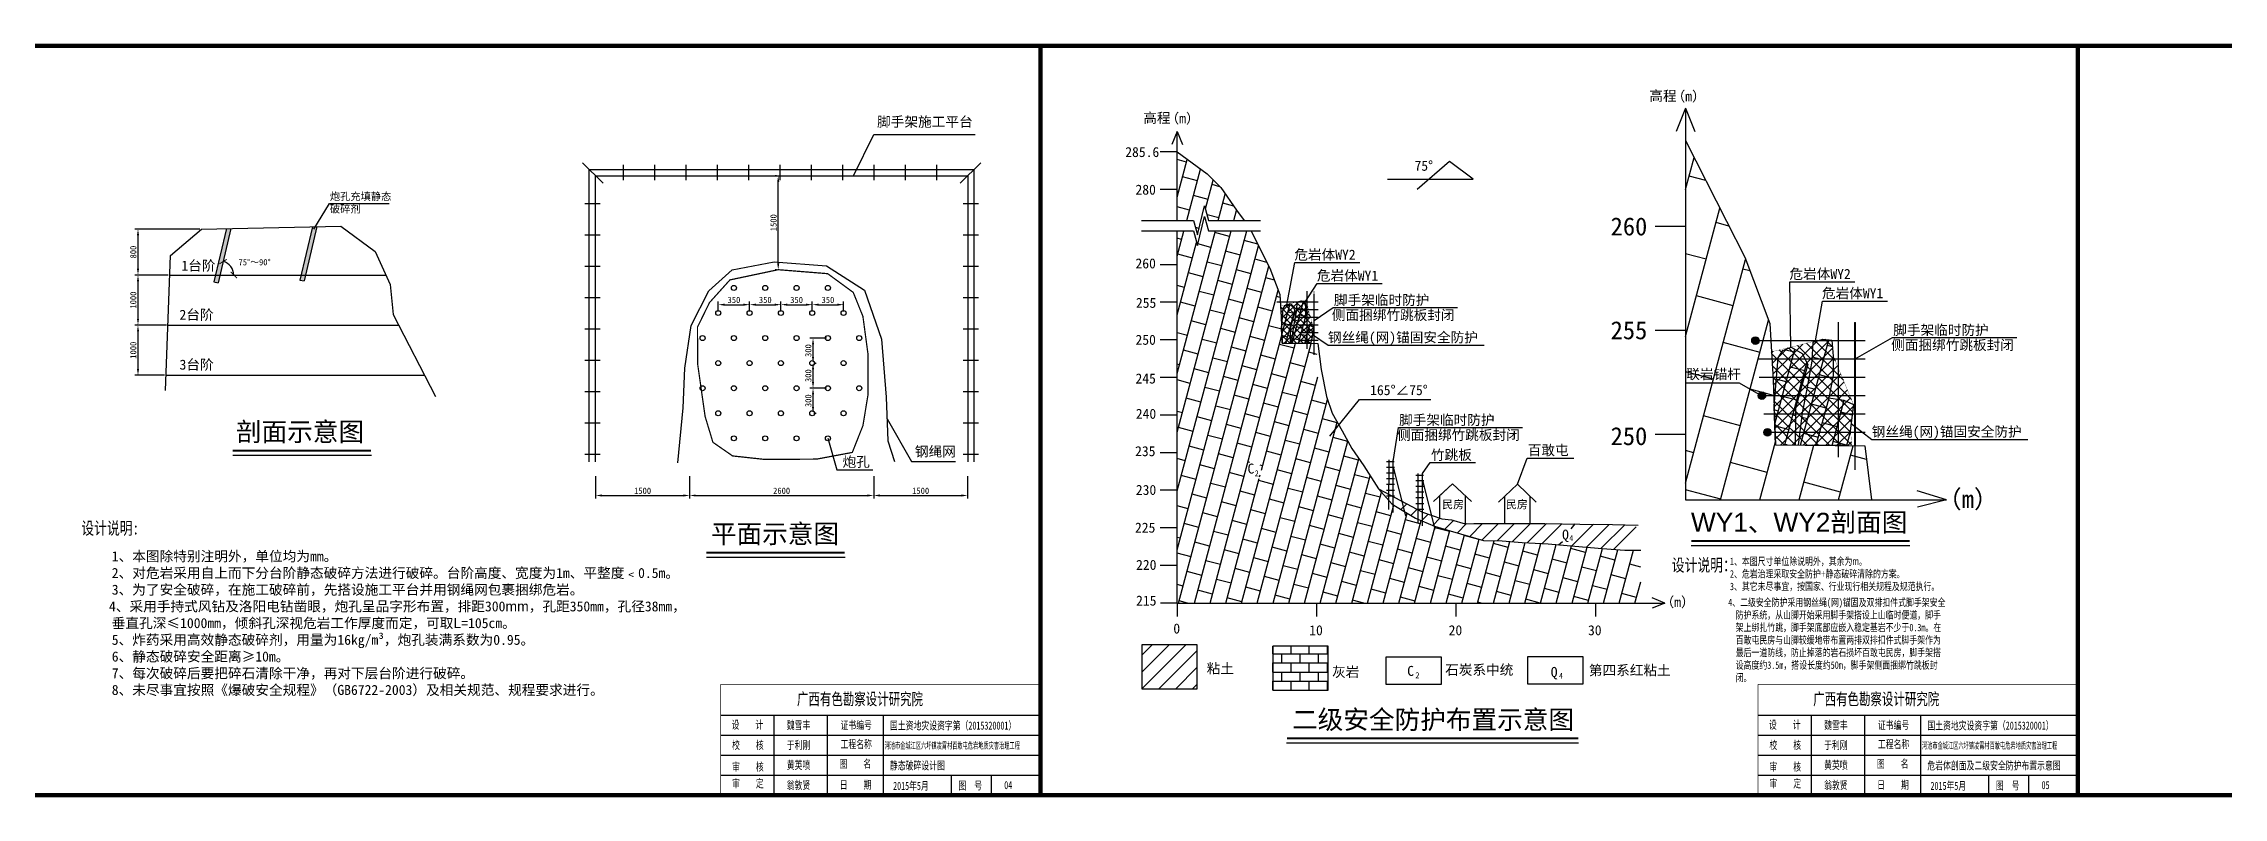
# Model space of a CAD drawing. Header units: millimetres. Extents: x 14677 to 18404, y 11255 to 11716.
# Drawn here: x 16350 to 17220, y 11255 to 11556 of the extents above; entities that cross this region are included whole.
import ezdxf
from ezdxf.enums import TextEntityAlignment as Align

# ---------------------------------------------------------------- set-up
doc = ezdxf.new("R2010")
doc.units = ezdxf.units.MM
for name, color, linetype in [('GiCAD_BoSu', 7, 'Continuous'), ('GICAD_POUMIAN', 7, 'Continuous'), ('GICAD_WXP', 4, 'Continuous'), ('岩性', 7, 'Continuous'), ('放线基准点', 7, 'Continuous'), ('民房', 7, 'Continuous'), ('脚手架', 7, 'Continuous')]:
    doc.layers.add(name, color=color, linetype=linetype)
doc.styles.add('BG_ST', font='SIMSUN.TTF', dxfattribs={"width": 0.75})
doc.styles.get("Standard").update_dxf_attribs({"font": 'SIMSUN.TTF'})
doc.styles.add('宋', font='SIMSUN.TTF')
doc.linetypes.add('ZIGZAG', pattern='A,0.00254,-5.08,[131,ltypeshp.shx,S=5.08,R=0,X=-5.08,Y=0],-10.16,[131,ltypeshp.shx,S=5.08,R=180,X=5.08,Y=0],-5.08', length=20.32254)
doc.dimstyles.new('ISO-25', dxfattribs={"dimtxt": 2.5, "dimasz": 2.5, "dimexe": 1.25, "dimexo": 0.625, "dimtad": 1, "dimdsep": 46, "dimtxsty": 'Standard', "dimcen": 2.5, "dimadec": 0, "dimazin": 0, "dimtfac": 1, "dimtmove": 0, "dimatfit": 3, "dimfxl": 1, "dimarcsym": 0})
pattern_1 = [(75, (829.6558, -3.4817), (-2.34353697, 0.62794884), []), (165, (829.6558, -3.4817), (-2.9714858, -1.71558813), [2.426208, -2.426208])]
pattern_2 = [(75, (-22995.391, -17203.7214), (-5.8588424, 1.5698721), []), (165, (-22995.391, -17203.7214), (-7.4287145, -4.2889703), [6.06552, -6.06552])]

# ---------------------------------------------------------------- blocks, each defined once
blk = doc.blocks.new('_ArchTick')
at = {"color": 0, "linetype": 'ByBlock', "const_width": 0.15}
blk.add_lwpolyline([(-0.5, -0.5), (0.5, 0.5)], dxfattribs=at)
blk = doc.blocks.new('*D2')
at = {"color": 0, "lineweight": -2}
for p, q in [((16412.34, 11481.84), (16386.41, 11481.84)), ((16387.66, 11479.34), (16387.66, 11466.02)), ((16399.76, 11463.52), (16386.41, 11463.52))]:
    blk.add_line(p, q, dxfattribs=at)
at = {"color": 0}
for points in [[(16387.25, 11479.34), (16388.08, 11479.34), (16387.66, 11481.84)], [(16387.25, 11466.02), (16388.08, 11466.02), (16387.66, 11463.52)]]:
    blk.add_solid(points, dxfattribs=at)
at = {"layer": 'Defpoints', "color": 0}
for p in [(16412.96, 11481.84), (16387.66, 11463.52), (16400.38, 11463.52)]:
    blk.add_point(p, dxfattribs=at)
at = {"color": 0, "insert": (16385.79, 11472.68), "char_height": 2.5, "attachment_point": 5, "rotation": 90}
blk.add_mtext('800', dxfattribs=at)
blk = doc.blocks.new('*D3')
at = {"color": 0, "lineweight": -2}
for p, q in [((16399.76, 11463.52), (16386.41, 11463.52)), ((16387.66, 11461.02), (16387.66, 11446.02)), ((16399, 11443.52), (16386.41, 11443.52))]:
    blk.add_line(p, q, dxfattribs=at)
at = {"color": 0}
for points in [[(16387.25, 11461.02), (16388.08, 11461.02), (16387.66, 11463.52)], [(16387.25, 11446.02), (16388.08, 11446.02), (16387.66, 11443.52)]]:
    blk.add_solid(points, dxfattribs=at)
at = {"layer": 'Defpoints', "color": 0}
for p in [(16400.38, 11463.52), (16387.66, 11443.52), (16399.62, 11443.52)]:
    blk.add_point(p, dxfattribs=at)
at = {"color": 0, "insert": (16385.79, 11453.52), "char_height": 2.5, "attachment_point": 5, "rotation": 90}
blk.add_mtext('1000', dxfattribs=at)
blk = doc.blocks.new('*D4')
at = {"color": 0, "lineweight": -2}
for p, q in [((16399, 11443.52), (16386.41, 11443.52)), ((16387.66, 11441.02), (16387.66, 11426.02)), ((16398.24, 11423.52), (16386.41, 11423.52))]:
    blk.add_line(p, q, dxfattribs=at)
at = {"color": 0}
for points in [[(16387.25, 11441.02), (16388.08, 11441.02), (16387.66, 11443.52)], [(16387.25, 11426.02), (16388.08, 11426.02), (16387.66, 11423.52)]]:
    blk.add_solid(points, dxfattribs=at)
at = {"layer": 'Defpoints', "color": 0}
for p in [(16399.62, 11443.52), (16387.66, 11423.52), (16398.87, 11423.52)]:
    blk.add_point(p, dxfattribs=at)
at = {"color": 0, "insert": (16385.79, 11433.52), "char_height": 2.5, "attachment_point": 5, "rotation": 90}
blk.add_mtext('1000', dxfattribs=at)
blk = doc.blocks.new('*D5')
at = {"color": 0, "lineweight": -2}
for p, q in [((16570.26, 11383.26), (16570.26, 11374.31)), ((16607.76, 11383.26), (16607.76, 11374.31)), ((16572.76, 11375.56), (16605.26, 11375.56))]:
    blk.add_line(p, q, dxfattribs=at)
at = {"color": 0}
for points in [[(16572.76, 11375.98), (16572.76, 11375.14), (16570.26, 11375.56)], [(16605.26, 11375.98), (16605.26, 11375.14), (16607.76, 11375.56)]]:
    blk.add_solid(points, dxfattribs=at)
at = {"layer": 'Defpoints', "color": 0}
for p in [(16570.26, 11383.88), (16607.76, 11383.88), (16607.76, 11375.56)]:
    blk.add_point(p, dxfattribs=at)
at = {"color": 0, "insert": (16589.01, 11377.43), "char_height": 2.5, "attachment_point": 5}
blk.add_mtext('1500', dxfattribs=at)
blk = doc.blocks.new('*D6')
at = {"color": 0, "lineweight": -2}
for p, q in [((16681.23, 11383.26), (16681.23, 11374.31)), ((16718.73, 11383.26), (16718.73, 11374.31)), ((16683.73, 11375.56), (16716.23, 11375.56))]:
    blk.add_line(p, q, dxfattribs=at)
at = {"color": 0}
for points in [[(16683.73, 11375.98), (16683.73, 11375.14), (16681.23, 11375.56)], [(16716.23, 11375.98), (16716.23, 11375.14), (16718.73, 11375.56)]]:
    blk.add_solid(points, dxfattribs=at)
at = {"layer": 'Defpoints', "color": 0}
for p in [(16681.23, 11383.88), (16718.73, 11383.88), (16718.73, 11375.56)]:
    blk.add_point(p, dxfattribs=at)
at = {"color": 0, "insert": (16699.98, 11377.43), "char_height": 2.5, "attachment_point": 5}
blk.add_mtext('1500', dxfattribs=at)
blk = doc.blocks.new('*D7')
at = {"color": 0, "lineweight": -2}
for p, q in [((16642.51, 11503.14), (16641.89, 11503.14)), ((16643.14, 11468.14), (16643.14, 11500.64)), ((16642.51, 11465.64), (16641.89, 11465.64))]:
    blk.add_line(p, q, dxfattribs=at)
at = {"color": 0}
for points in [[(16642.72, 11500.64), (16643.55, 11500.64), (16643.14, 11503.14)], [(16642.72, 11468.14), (16643.55, 11468.14), (16643.14, 11465.64)]]:
    blk.add_solid(points, dxfattribs=at)
at = {"layer": 'Defpoints', "color": 0}
for p in [(16643.14, 11503.14), (16643.14, 11503.14), (16643.14, 11465.64)]:
    blk.add_point(p, dxfattribs=at)
at = {"color": 0, "insert": (16641.26, 11484.39), "char_height": 2.5, "attachment_point": 5, "rotation": 90}
blk.add_mtext('1500', dxfattribs=at)
blk = doc.blocks.new('*D8')
at = {"color": 0, "lineweight": -2}
for p, q in [((16619.22, 11448.99), (16619.22, 11452.94)), ((16621.72, 11451.69), (16629.22, 11451.69)), ((16631.72, 11448.99), (16631.72, 11452.94))]:
    blk.add_line(p, q, dxfattribs=at)
at = {"color": 0}
for points in [[(16621.72, 11452.11), (16621.72, 11451.28), (16619.22, 11451.69)], [(16629.22, 11452.11), (16629.22, 11451.28), (16631.72, 11451.69)]]:
    blk.add_solid(points, dxfattribs=at)
at = {"layer": 'Defpoints', "color": 0}
for p in [(16619.22, 11448.37), (16631.72, 11451.69), (16631.72, 11448.37)]:
    blk.add_point(p, dxfattribs=at)
at = {"color": 0, "insert": (16625.47, 11453.57), "char_height": 2.5, "attachment_point": 5}
blk.add_mtext('350', dxfattribs=at)
blk = doc.blocks.new('*D9')
at = {"color": 0, "lineweight": -2}
for p, q in [((16631.72, 11448.99), (16631.72, 11452.94)), ((16634.22, 11451.69), (16641.72, 11451.69)), ((16644.22, 11448.99), (16644.22, 11452.94))]:
    blk.add_line(p, q, dxfattribs=at)
at = {"color": 0}
for points in [[(16634.22, 11452.11), (16634.22, 11451.28), (16631.72, 11451.69)], [(16641.72, 11452.11), (16641.72, 11451.28), (16644.22, 11451.69)]]:
    blk.add_solid(points, dxfattribs=at)
at = {"layer": 'Defpoints', "color": 0}
for p in [(16631.72, 11448.37), (16644.22, 11451.69), (16644.22, 11448.37)]:
    blk.add_point(p, dxfattribs=at)
at = {"color": 0, "insert": (16637.97, 11453.57), "char_height": 2.5, "attachment_point": 5}
blk.add_mtext('350', dxfattribs=at)
blk = doc.blocks.new('*D10')
at = {"color": 0, "lineweight": -2}
for p, q in [((16644.22, 11448.99), (16644.22, 11452.94)), ((16646.72, 11451.69), (16654.22, 11451.69)), ((16656.72, 11448.99), (16656.72, 11452.94))]:
    blk.add_line(p, q, dxfattribs=at)
at = {"color": 0}
for points in [[(16646.72, 11452.11), (16646.72, 11451.28), (16644.22, 11451.69)], [(16654.22, 11452.11), (16654.22, 11451.28), (16656.72, 11451.69)]]:
    blk.add_solid(points, dxfattribs=at)
at = {"layer": 'Defpoints', "color": 0}
for p in [(16644.22, 11448.37), (16656.72, 11451.69), (16656.72, 11448.37)]:
    blk.add_point(p, dxfattribs=at)
at = {"color": 0, "insert": (16650.47, 11453.57), "char_height": 2.5, "attachment_point": 5}
blk.add_mtext('350', dxfattribs=at)
blk = doc.blocks.new('*D11')
at = {"color": 0, "lineweight": -2}
for p, q in [((16656.72, 11448.99), (16656.72, 11452.94)), ((16659.22, 11451.69), (16666.72, 11451.69)), ((16669.22, 11448.99), (16669.22, 11452.94))]:
    blk.add_line(p, q, dxfattribs=at)
at = {"color": 0}
for points in [[(16659.22, 11452.11), (16659.22, 11451.28), (16656.72, 11451.69)], [(16666.72, 11452.11), (16666.72, 11451.28), (16669.22, 11451.69)]]:
    blk.add_solid(points, dxfattribs=at)
at = {"layer": 'Defpoints', "color": 0}
for p in [(16656.72, 11448.37), (16669.22, 11451.69), (16669.22, 11448.37)]:
    blk.add_point(p, dxfattribs=at)
at = {"color": 0, "insert": (16662.97, 11453.57), "char_height": 2.5, "attachment_point": 5}
blk.add_mtext('350', dxfattribs=at)
blk = doc.blocks.new('*D12')
at = {"color": 0, "lineweight": -2}
for p, q in [((16662.34, 11418.37), (16655.77, 11418.37)), ((16657.02, 11410.87), (16657.02, 11415.87)), ((16657.34, 11408.37), (16658.27, 11408.37))]:
    blk.add_line(p, q, dxfattribs=at)
at = {"color": 0}
for points in [[(16656.61, 11415.87), (16657.44, 11415.87), (16657.02, 11418.37)], [(16656.61, 11410.87), (16657.44, 11410.87), (16657.02, 11408.37)]]:
    blk.add_solid(points, dxfattribs=at)
at = {"layer": 'Defpoints', "color": 0}
for p in [(16657.02, 11418.37), (16662.97, 11418.37), (16656.72, 11408.37)]:
    blk.add_point(p, dxfattribs=at)
at = {"color": 0, "insert": (16655.15, 11413.37), "char_height": 2.5, "attachment_point": 5, "rotation": 90}
blk.add_mtext('300', dxfattribs=at)
blk = doc.blocks.new('*D13')
at = {"color": 0, "lineweight": -2}
for p, q in [((16657.02, 11420.87), (16657.02, 11425.87)), ((16657.34, 11428.37), (16658.27, 11428.37)), ((16662.34, 11418.37), (16655.77, 11418.37))]:
    blk.add_line(p, q, dxfattribs=at)
at = {"color": 0}
for points in [[(16656.61, 11425.87), (16657.44, 11425.87), (16657.02, 11428.37)], [(16656.61, 11420.87), (16657.44, 11420.87), (16657.02, 11418.37)]]:
    blk.add_solid(points, dxfattribs=at)
at = {"layer": 'Defpoints', "color": 0}
for p in [(16656.72, 11428.37), (16657.02, 11428.37), (16662.97, 11418.37)]:
    blk.add_point(p, dxfattribs=at)
at = {"color": 0, "insert": (16655.15, 11423.37), "char_height": 2.5, "attachment_point": 5, "rotation": 90}
blk.add_mtext('300', dxfattribs=at)
blk = doc.blocks.new('*D14')
at = {"color": 0, "lineweight": -2}
for p, q in [((16662.34, 11438.37), (16655.77, 11438.37)), ((16657.02, 11430.87), (16657.02, 11435.87)), ((16657.34, 11428.37), (16658.27, 11428.37))]:
    blk.add_line(p, q, dxfattribs=at)
at = {"color": 0}
for points in [[(16656.61, 11435.87), (16657.44, 11435.87), (16657.02, 11438.37)], [(16656.61, 11430.87), (16657.44, 11430.87), (16657.02, 11428.37)]]:
    blk.add_solid(points, dxfattribs=at)
at = {"layer": 'Defpoints', "color": 0}
for p in [(16657.02, 11438.37), (16662.97, 11438.37), (16656.72, 11428.37)]:
    blk.add_point(p, dxfattribs=at)
at = {"color": 0, "insert": (16655.15, 11433.37), "char_height": 2.5, "attachment_point": 5, "rotation": 90}
blk.add_mtext('300', dxfattribs=at)

msp = doc.modelspace()

# ---------------------------------------------------------------- hatches: boundary and pattern name
h = msp.add_hatch()
h.set_pattern_fill('AR-B816', color=256, scale=12.5, angle=75, style=0)
h.set_pattern_definition([(75, (-24049.631, -16224.741), (-14.647106, 3.9246802), []), (165, (-24049.631, -16224.741), (-18.5717863, -10.722426), [15.1638, -15.1638])])
h.paths.add_polyline_path([(17005.226, 11373.775), (17079.378, 11373.775), (17076.758, 11395.384), (17041.074, 11395.764), (17040.113, 11421.697), (17038.845, 11444.192), (17028.785, 11470.611), (17021.572, 11484.975), (17005.226, 11517.221)])
h = msp.add_hatch()
h.set_pattern_fill('AR-B816', color=256, scale=5, angle=75, style=0)
h.set_pattern_definition([(75, (829.656, -3.4817), (-5.8588424, 1.5698721), []), (165, (829.656, -3.4817), (-7.4287145, -4.2889703), [6.06552, -6.06552])])
h.paths.add_polyline_path([(16819.713, 11498.418), (16814.289, 11503.839), (16802.334, 11512.625), (16802.334, 11485.334), (16808.851, 11485.334), (16810.404, 11479.538), (16813.298, 11491.129), (16814.851, 11485.334), (16829.071, 11485.334), (16825.973, 11489.428)])
h.paths.add_polyline_path([(16872.08, 11394.362), (16868.158, 11401.377), (16864.235, 11408.392), (16861.964, 11414.994), (16857.628, 11424.898), (16858.515, 11436.16), (16846.586, 11436.3), (16844.242, 11436.313), (16843.858, 11446.686), (16843.35, 11455.684), (16839.399, 11466.106), (16836.441, 11471.997), (16831.835, 11481.084), (16822.196, 11481.084), (16814.851, 11481.084), (16813.14, 11486.248), (16810.404, 11475.288), (16808.851, 11481.084), (16802.334, 11480.993), (16802.334, 11356.827), (16802.334, 11332.625), (16987.288, 11332.625), (16987.288, 11353.8), (16986.096, 11353.691), (16980.97, 11353.691), (16971.928, 11354.45), (16960.982, 11355.329), (16950.375, 11356.236), (16940.004, 11356.831), (16931.965, 11357.423), (16924.582, 11357.65), (16912.145, 11361.271), (16905.315, 11363.138), (16897.536, 11366.483), (16891.589, 11369.974), (16891.053, 11370.288), (16887.799, 11372.548), (16882.61, 11378.268), (16876.829, 11387.347)])
h.paths.add_polyline_path([(16833.981, 11382.278), (16836.832, 11382.278), (16836.832, 11385.728), (16833.981, 11385.728)], flags=16)
h.paths.add_polyline_path([(16830.683, 11382.963), (16835.457, 11382.963), (16835.457, 11388.778), (16830.683, 11388.778)], flags=16)
h = msp.add_hatch()
h.set_pattern_fill('AR-SAND', color=256, scale=0.0125, style=0)
h.set_pattern_definition([(37.5, (17058.84283, 12042.0766), (-0.0200004, 0.61176655), [0, -0.4826, 0, -0.53975, 0, -0.5159375]), (7.5, (17058.8428, 12042.0766), (0.5619041, 0.8960314), [0, -0.26035, 0, -0.434975, 0, -0.1666875]), (327.5, (17058.4523, 12042.0766), (0.98874046, 0.00179648), [0, -0.15875, 0, -0.5715, 0, -0.746125]), (317.5, (17058.4523, 12042.0766), (0.9544456, 0.27866165), [0, -0.079375, 0, -0.37465, 0, -0.428625])])
h.paths.add_polyline_path([(16459.063, 11482.832), (16457.255, 11482.793), (16452.695, 11463.516), (16454.495, 11463.516)])
h.paths.add_polyline_path([(16418.549, 11463.516), (16420.349, 11463.516), (16424.743, 11482.095), (16422.935, 11482.056)])
h.paths.add_polyline_path([(16420.349, 11463.516), (16418.549, 11463.516), (16417.897, 11460.757), (16419.615, 11460.412)])
h.paths.add_polyline_path([(16452.217, 11461.495), (16453.935, 11461.149), (16454.495, 11463.516), (16452.695, 11463.516)])
h = msp.add_hatch()
h.set_pattern_fill('ANSI37', color=1, scale=1.2, style=0)
h.set_pattern_definition([(45, (1056.1554, -28.51), (-1.34703842, 1.34703842), []), (135, (1056.1554, -28.51), (-1.34703842, -1.34703842), [])])
h.paths.add_polyline_path([(16856.694, 11442.747), (16854.393, 11450.85), (16853.252, 11453.021), (16851.777, 11453.2), (16843.604, 11451.185), (16843.806, 11447.603), (16844.151, 11438.755), (16844.242, 11436.313), (16855.577, 11436.192), (16855.967, 11437.583), (16856.113, 11438.101), (16856.167, 11438.534), (16856.349, 11439.987), (16856.548, 11441.576)])
h = msp.add_hatch()
h.set_pattern_fill('AR-B816', color=256, scale=2, angle=75, style=0)
h.set_pattern_definition(pattern_1)
h.paths.add_polyline_path([(16849.398, 11449.119), (16848.522, 11450.91), (16846.769, 11451.905), (16845.415, 11451.388), (16844.658, 11450.193), (16844.339, 11446.412), (16844.021, 11442.471), (16844.242, 11436.313), (16847.384, 11436.279), (16847.426, 11440.2), (16847.446, 11442.112), (16848.243, 11445.058)])
h = msp.add_hatch()
h.set_pattern_fill('AR-B816', color=256, scale=2, angle=75, style=0)
h.set_pattern_definition(pattern_1)
h.paths.add_polyline_path([(16856.694, 11442.747), (16855.174, 11443.462), (16852.77, 11443.83), (16853.473, 11447.389), (16853.476, 11450.475), (16853.252, 11453.021), (16851.777, 11453.2), (16850.258, 11452.708), (16850.124, 11449.671), (16849.319, 11445.204), (16848.559, 11441.407), (16847.932, 11436.273), (16855.577, 11436.192), (16856.113, 11438.101)])
for points in [[(17034.576, 11437.34, 1), (17031.576, 11437.34, 1)], [(17037.165, 11415.401, 1), (17034.165, 11415.401, 1)], [(17039.382, 11400.775, 1), (17036.382, 11400.775, 1)]]:
    msp.add_hatch(color=256).paths.add_polyline_path(points)
h = msp.add_hatch()
h.set_pattern_fill('ANSI37', color=1, scale=2, style=0)
h.set_pattern_definition([(45, (-41.0224, 323.7427), (-2.24506403, 2.24506403), []), (135, (-41.0224, 323.7427), (-2.24506403, -2.24506403), [])])
h.paths.add_polyline_path([(17064.159, 11431.17), (17063.6, 11437.536), (17059.913, 11437.982), (17047.393, 11434.746), (17039.479, 11432.945), (17040.113, 11421.697), (17041.074, 11395.764), (17071.482, 11395.44), (17071.005, 11402.262), (17072.205, 11411.85)])
h = msp.add_hatch()
h.set_pattern_fill('AR-B816', color=256, scale=5, angle=75, style=0)
h.set_pattern_definition(pattern_2)
h.paths.add_polyline_path([(17051.077, 11417.628), (17053.965, 11427.779), (17051.774, 11432.258), (17047.393, 11434.746), (17044.007, 11433.452), (17042.115, 11430.466), (17041.318, 11421.012), (17040.522, 11411.159), (17041.074, 11395.764), (17048.93, 11395.681), (17049.034, 11405.484), (17049.085, 11410.263)])
h = msp.add_hatch()
h.set_pattern_fill('AR-B816', color=256, scale=5, angle=75, style=0)
h.set_pattern_definition(pattern_2)
h.paths.add_polyline_path([(17051.867, 11408.499), (17050.301, 11395.666), (17069.411, 11395.462), (17070.752, 11400.235), (17072.205, 11411.85), (17068.405, 11413.637), (17062.395, 11414.557), (17064.151, 11423.454), (17064.159, 11431.17), (17063.6, 11437.536), (17059.913, 11437.982), (17056.113, 11436.754), (17055.778, 11429.16), (17053.767, 11417.992)])
at = {"layer": '放线基准点'}
h = msp.add_hatch(dxfattribs=at)
h.set_pattern_fill('ANSI31', color=0, scale=3, style=0)
h.set_pattern_definition([(45, (16788.267, 11298.407), (-3.3676, 3.3676), [])])
h.paths.add_polyline_path([(16788.267, 11315.973), (16788.267, 11298.407), (16810.339, 11298.407), (16810.339, 11315.973)])
h = msp.add_hatch(dxfattribs=at)
h.set_pattern_fill('AR-B816', color=0, scale=3, style=0)
h.set_pattern_definition([(0, (16840.4737, 11297.8355), (0, 3.6393), []), (90, (16840.4737, 11297.8355), (-3.6393, 3.6393), [3.6393, -3.6393])])
h.paths.add_polyline_path([(16840.474, 11315.401), (16840.474, 11297.836), (16862.545, 11297.836), (16862.545, 11315.401)])

# ---------------------------------------------------------------- linework, layer by layer
for p, q in [((16565.06, 11508.34), (16573.253, 11500.148)), ((16723.932, 11508.34), (16715.739, 11500.148)), ((16581.328, 11507.474), (16581.328, 11501.312)), ((16593.828, 11507.474), (16593.828, 11501.312)), ((16606.328, 11507.474), (16606.328, 11501.312)), ((16618.828, 11507.474), (16618.828, 11501.312)), ((16631.328, 11507.474), (16631.328, 11501.312)), ((16643.828, 11507.474), (16643.828, 11501.312)), ((16656.328, 11507.474), (16656.328, 11501.312)), ((16668.828, 11507.474), (16668.828, 11501.312)), ((16681.328, 11507.474), (16681.328, 11501.312)), ((16693.828, 11507.474), (16693.828, 11501.312)), ((16706.328, 11507.474), (16706.328, 11501.312)), ((16565.926, 11492.072), (16572.088, 11492.072)), ((16716.904, 11492.072), (16723.066, 11492.072)), ((16565.926, 11479.572), (16572.088, 11479.572)), ((16716.904, 11479.572), (16723.066, 11479.572)), ((16565.926, 11467.072), (16572.088, 11467.072)), ((16716.904, 11467.072), (16723.066, 11467.072)), ((16565.926, 11454.572), (16572.088, 11454.572)), ((16716.904, 11454.572), (16723.066, 11454.572)), ((16565.926, 11442.072), (16572.088, 11442.072)), ((16716.904, 11442.072), (16723.066, 11442.072)), ((16565.926, 11429.572), (16572.088, 11429.572)), ((16716.904, 11429.572), (16723.066, 11429.572)), ((16565.926, 11417.072), (16572.088, 11417.072)), ((16716.904, 11417.072), (16723.066, 11417.072)), ((16565.926, 11404.572), (16572.088, 11404.572)), ((16716.904, 11404.572), (16723.066, 11404.572)), ((16425.488, 11391.682), (16480.863, 11391.682)), ((16565.926, 11392.072), (16572.088, 11392.072)), ((16716.904, 11392.072), (16723.066, 11392.072)), ((16607.757, 11383.257), (16607.757, 11374.309)), ((16681.235, 11383.257), (16681.235, 11374.309)), ((16610.257, 11375.559), (16678.735, 11375.559)), ((17007.417, 11355.585), (17094.645, 11355.585)), ((16614.489, 11350.974), (16669.864, 11350.974)), ((16845.934, 11276.838), (16962.537, 11276.838))]:
    msp.add_line(p, q)
at = {"color": 7}
for p, q in [((16620.119, 11287.891), (16747.816, 11287.891)), ((17034.068, 11287.891), (17161.765, 11287.891)), ((16620.119, 11279.91), (16747.816, 11279.91)), ((17034.068, 11279.91), (17161.765, 11279.91)), ((16620.119, 11271.929), (16747.816, 11271.929)), ((16620.119, 11271.929), (16662.685, 11271.929)), ((17034.068, 11271.929), (17161.765, 11271.929)), ((17034.068, 11271.929), (17076.634, 11271.929)), ((16620.119, 11263.948), (16747.816, 11263.948)), ((16620.119, 11255.967), (16747.816, 11255.967)), ((17034.068, 11263.948), (17161.765, 11263.948)), ((17034.068, 11255.967), (17161.765, 11255.967))]:
    msp.add_line(p, q, dxfattribs=at)
for points in [[(17005.226, 11530.04), (17005.226, 11373.775)], [(16673.184, 11503.143), (16681.351, 11519.645), (16721.658, 11519.645)], [(16802.334, 11512.625), (16802.334, 11512.625), (16795.552, 11512.625)], [(16567.757, 11388.94), (16567.757, 11505.643), (16721.235, 11505.643), (16721.235, 11388.94)], [(16570.257, 11388.94), (16570.257, 11503.143), (16718.735, 11503.143), (16718.735, 11388.94)], [(16457.887, 11481.86), (16464.046, 11492.11), (16487.876, 11492.11)], [(16788.146, 11485.334), (16808.851, 11485.334), (16810.404, 11479.538), (16813.298, 11491.129), (16814.851, 11485.334), (16835.556, 11485.334)], [(16802.334, 11497.625), (16802.334, 11497.625), (16795.552, 11497.625)], [(16398.637, 11417.499), (16400.682, 11471.364), (16412.961, 11481.842), (16468.542, 11483.036), (16482.288, 11472.886), (16488.265, 11459.752), (16489.46, 11447.811), (16506.357, 11415.104)], [(16422.935, 11482.056), (16417.897, 11460.757), (16419.615, 11460.412)], [(16424.743, 11482.095), (16419.615, 11460.412), (16419.615, 11460.412)], [(16457.255, 11482.793), (16452.217, 11461.495), (16453.935, 11461.149)], [(16459.063, 11482.832), (16453.935, 11461.149), (16453.935, 11461.149)], [(16788.146, 11481.084), (16808.851, 11481.084), (16810.404, 11475.288), (16813.298, 11486.879), (16814.851, 11481.084), (16835.556, 11481.084)], [(17005.226, 11482.811), (17005.226, 11482.811), (16993.017, 11482.811)], [(16802.334, 11467.625), (16802.334, 11467.625), (16795.552, 11467.625)], [(16400.325, 11463.516), (16486.552, 11463.516)], [(16854.216, 11434.087), (16854.216, 11457.045)], [(16856.949, 11431.68), (16856.949, 11455.865)], [(16802.334, 11452.625), (16802.334, 11452.625), (16795.552, 11452.625)], [(16842.09, 11452.818), (16858.636, 11452.818)], [(16844.242, 11436.313), (16844.021, 11442.471), (16844.339, 11446.412), (16844.658, 11450.193), (16845.415, 11451.388), (16846.769, 11451.905), (16848.522, 11450.91), (16849.398, 11449.119), (16848.243, 11445.058), (16847.446, 11442.112), (16847.426, 11440.2), (16847.384, 11436.279)], [(16847.932, 11436.273), (16848.559, 11441.407), (16849.319, 11445.204), (16850.124, 11449.671), (16850.258, 11452.708), (16851.777, 11453.2), (16853.252, 11453.021), (16853.476, 11450.475), (16853.473, 11447.389), (16852.77, 11443.83), (16855.174, 11443.462), (16856.694, 11442.747), (16856.113, 11438.101), (16855.577, 11436.192), (16847.932, 11436.273)], [(16849.967, 11449.771), (16858.636, 11449.771)], [(16399.625, 11443.516), (16491.679, 11443.516)], [(16850.633, 11446.724), (16858.636, 11446.724)], [(16850.997, 11443.677), (16858.636, 11443.677)], [(16851.178, 11440.63), (16858.636, 11440.63)], [(17005.226, 11441.384), (17005.226, 11441.384), (16993.017, 11441.384)], [(17066.257, 11390.823), (17066.257, 11444.653)], [(17072.818, 11385.785), (17072.818, 11444.653)], [(16802.334, 11437.625), (16802.334, 11437.625), (16795.552, 11437.625)], [(16851.966, 11437.583), (16858.636, 11437.583)], [(17033.076, 11437.34), (17076.866, 11437.34)], [(17033.983, 11430.027), (17076.866, 11430.027)], [(17041.074, 11395.764), (17040.522, 11411.159), (17041.318, 11421.012), (17042.115, 11430.466), (17044.007, 11433.452), (17047.393, 11434.746), (17051.774, 11432.258), (17053.965, 11427.779), (17051.077, 11417.628), (17049.085, 11410.263), (17049.034, 11405.484), (17048.93, 11395.681)], [(17050.301, 11395.666), (17051.867, 11408.499), (17053.767, 11417.992), (17055.778, 11429.16), (17056.113, 11436.754), (17059.913, 11437.982), (17063.6, 11437.536), (17064.159, 11431.17), (17064.151, 11423.454), (17062.395, 11414.557), (17068.405, 11413.637), (17072.205, 11411.85), (17070.752, 11400.235), (17069.411, 11395.462), (17050.301, 11395.666)], [(16398.865, 11423.516), (16502.011, 11423.516)], [(16802.334, 11422.625), (16802.334, 11422.625), (16795.552, 11422.625)], [(17034.597, 11422.714), (17076.866, 11422.714)], [(17035.665, 11415.401), (17076.866, 11415.401)], [(16686.552, 11406.099), (16696.353, 11389.176), (16713.938, 11389.13)], [(16802.334, 11407.625), (16802.334, 11407.625), (16795.552, 11407.625)], [(17036.404, 11408.088), (17076.866, 11408.088)], [(16662.966, 11398.367), (16666.554, 11385.838), (16680.868, 11385.838)], [(17005.226, 11399.957), (17005.226, 11399.957), (16993.017, 11399.957)], [(17037.882, 11400.775), (17076.866, 11400.775)], [(16802.334, 11392.625), (16802.334, 11392.625), (16795.552, 11392.625)], [(16888.516, 11386.913), (16893.399, 11367.484)], [(16802.334, 11377.625), (16802.334, 11377.625), (16795.552, 11377.625)], [(16900.205, 11381.577), (16905.088, 11362.148)], [(17109.278, 11373.775), (17097.602, 11377.481)], [(17005.226, 11373.775), (17109.278, 11373.775)], [(17109.278, 11373.775), (17097.692, 11370.869)], [(16802.334, 11362.625), (16802.334, 11362.625), (16795.552, 11362.625)], [(16802.334, 11347.625), (16802.334, 11347.625), (16795.552, 11347.625)]]:
    msp.add_lwpolyline(points)
at = {"linetype": 'ZIGZAG', "ltscale": 0.2}
msp.add_lwpolyline([(16603.14, 11388.558), (16605.206, 11410.597), (16605.849, 11426.337), (16608.421, 11443.362), (16615.494, 11457.175), (16624.819, 11465.527), (16641.538, 11468.739), (16662.437, 11467.133), (16677.549, 11457.496), (16684.301, 11437.901), (16686.23, 11414.773), (16686.874, 11397.426), (16689.534, 11389.064)], dxfattribs=at)
at = {"const_width": 0.5}
msp.add_lwpolyline([(16617.075, 11396.784), (16613.957, 11407.098), (16610.958, 11428.209), (16610.932, 11442.759), (16615.695, 11452.502), (16623.859, 11461.565), (16643.135, 11465.643), (16662.865, 11464.057), (16673.071, 11456.58), (16676.927, 11447.039), (16678.926, 11432.203), (16678.926, 11415.514), (16676.927, 11403.389), (16672.686, 11392.734), (16658.498, 11390.077), (16637.723, 11389.95), (16624.929, 11391.342)], close=True, dxfattribs=at)
for points, const_width in [([(16856.954, 11457.085), (16856.969, 11436.177)], 0.3), ([(17072.818, 11444.653), (17072.818, 11395.426)], 0.72), ([(16888.513, 11389.734), (16888.525, 11375.145)], 0.3), ([(16900.203, 11384.398), (16900.215, 11368.972)], 0.3)]:
    msp.add_lwpolyline(points, dxfattribs=dict(const_width=const_width))
at = {"color": 1, "const_width": 0.1}
for points in [[(16855.577, 11436.192), (16855.577, 11436.192), (16855.967, 11437.583), (16856.113, 11438.101), (16856.548, 11441.576), (16856.694, 11442.747), (16854.393, 11450.85), (16853.252, 11453.021), (16851.777, 11453.2), (16846.769, 11451.905), (16843.604, 11451.185)], [(17071.482, 11395.44), (17071.482, 11395.44), (17071.482, 11395.44), (17071.482, 11395.44), (17071.005, 11402.262), (17072.205, 11411.85), (17064.159, 11431.17), (17063.6, 11437.536), (17059.913, 11437.982), (17047.393, 11434.746), (17039.479, 11432.945)]]:
    msp.add_lwpolyline(points, dxfattribs=at)
at = {"lineweight": 30, "const_width": 0.8}
for points in [[(16425.488, 11393.381), (16480.61, 11393.381)], [(16614.489, 11352.812), (16669.611, 11352.812)], [(17007.552, 11357.422), (17094.562, 11357.422)], [(16846.147, 11278.675), (16962.369, 11278.675)]]:
    msp.add_lwpolyline(points, dxfattribs=at)
at = {"color": 7, "linetype": 'Continuous', "const_width": 0.297, "flags": 128}
for points in [[(16620.119, 11300.233), (16620.119, 11255.967)], [(17034.068, 11300.233), (17034.068, 11255.967)]]:
    msp.add_lwpolyline(points, dxfattribs=at)
at = {"color": 7, "const_width": 0.213}
for points in [[(16747.816, 11300.233), (16620.119, 11300.233)], [(17161.765, 11300.233), (17034.068, 11300.233)]]:
    msp.add_lwpolyline(points, dxfattribs=at)
for centre, radius in [((16625.466, 11458.367), 1), ((16637.966, 11458.367), 1), ((16650.466, 11458.367), 1), ((16662.966, 11458.367), 1), ((16619.216, 11448.367), 1), ((16631.716, 11448.367), 1), ((16644.216, 11448.367), 1), ((16656.716, 11448.367), 1), ((16669.216, 11448.367), 1), ((16612.966, 11438.367), 1), ((16625.466, 11438.367), 1), ((16637.966, 11438.367), 1), ((16650.466, 11438.367), 1), ((16662.966, 11438.367), 1), ((16675.466, 11438.367), 1), ((17033.076, 11437.34), 1.5), ((16619.216, 11428.367), 1), ((16631.716, 11428.367), 1), ((16644.216, 11428.367), 1), ((16656.716, 11428.367), 1), ((16669.216, 11428.367), 1), ((16612.966, 11418.367), 1), ((16625.466, 11418.367), 1), ((16637.966, 11418.367), 1), ((16650.466, 11418.367), 1), ((16662.966, 11418.367), 1), ((16675.466, 11418.367), 1), ((17035.665, 11415.401), 1.5), ((16619.216, 11408.367), 1), ((16631.716, 11408.367), 1), ((16644.216, 11408.367), 1), ((16656.716, 11408.367), 1), ((16669.216, 11408.367), 1), ((16625.466, 11398.367), 1), ((16637.966, 11398.367), 1), ((16650.466, 11398.367), 1), ((16662.966, 11398.367), 1), ((17037.882, 11400.775), 1.5)]:
    msp.add_circle(centre, radius)
msp.add_arc((16420.349, 11463.516), 5.511, 0, 76.692935)
for points in [[(16610.257, 11375.976), (16610.257, 11375.142), (16607.757, 11375.559)], [(16678.735, 11375.976), (16678.735, 11375.142), (16681.235, 11375.559)]]:
    msp.add_solid(points)
at = {"layer": 'GiCAD_BoSu', "color": 7, "const_width": 1.703}
for points in [[(16333.866, 11554.99), (16747.816, 11554.99), (16747.816, 11255.967), (16333.866, 11255.967), (16333.866, 11554.99), (16747.816, 11554.99)], [(16747.816, 11554.99), (17161.765, 11554.99), (17161.765, 11255.967), (16747.816, 11255.967), (16747.816, 11554.99), (17161.765, 11554.99)], [(17161.765, 11554.99), (17575.714, 11554.99), (17575.714, 11255.967), (17161.765, 11255.967), (17161.765, 11554.99), (17575.714, 11554.99)]]:
    msp.add_lwpolyline(points, dxfattribs=at)
at = {"layer": 'GICAD_POUMIAN', "color": 7}
for p, q in [((16641.402, 11287.891), (16641.402, 11271.929)), ((16662.685, 11287.891), (16662.685, 11271.929)), ((16684.996, 11287.891), (16684.996, 11263.948)), ((17055.351, 11287.891), (17055.351, 11271.929)), ((17076.634, 11287.891), (17076.634, 11271.929)), ((17098.945, 11287.891), (17098.945, 11263.948)), ((16641.402, 11271.929), (16641.402, 11255.967)), ((16662.685, 11271.929), (16662.685, 11263.948)), ((17055.351, 11271.929), (17055.351, 11255.967)), ((17076.634, 11271.929), (17076.634, 11263.948)), ((16662.685, 11263.948), (16662.685, 11255.967)), ((16684.996, 11263.948), (16684.996, 11255.967)), ((16712.167, 11263.948), (16712.167, 11255.967)), ((16728.129, 11263.948), (16728.129, 11255.967)), ((17076.634, 11263.948), (17076.634, 11255.967)), ((17098.945, 11263.948), (17098.945, 11255.967)), ((17126.116, 11263.948), (17126.116, 11255.967)), ((17142.078, 11263.948), (17142.078, 11255.967))]:
    msp.add_line(p, q, dxfattribs=at)
at = {"layer": '岩性'}
msp.add_lwpolyline([(16863.242, 11399.245), (16875.124, 11413.899), (16903.487, 11413.899)], dxfattribs=at)
at = {"layer": '放线基准点', "color": 0}
for p, q in [((16891.589, 11369.974), (16893.914, 11372.299)), ((16895.599, 11367.62), (16898.079, 11370.1)), ((16899.848, 11365.505), (16902.505, 11368.162)), ((16904.289, 11363.582), (16907.206, 11366.499)), ((16909.181, 11362.11), (16912.748, 11365.678)), ((16914.128, 11360.694), (16917.77, 11364.335)), ((16919.057, 11359.258), (16924.195, 11364.397)), ((16923.927, 11357.764), (16930.564, 11364.401)), ((16930.01, 11357.483), (16936.917, 11364.391)), ((16936.015, 11357.125), (16943.287, 11364.397)), ((16941.972, 11356.718), (16949.651, 11364.397)), ((16947.991, 11356.373), (16955.88, 11364.262)), ((16959.778, 11355.432), (16968.412, 11364.066)), ((16965.663, 11354.953), (16974.735, 11364.025)), ((16971.554, 11354.48), (16980.965, 11363.89)), ((16976.449, 11354.07), (16985.439, 11363.06))]:
    msp.add_line(p, q, dxfattribs=at)
for points in [[(17005.226, 11530.04), (17001.496, 11520.83)], [(17005.226, 11530.04), (17008.956, 11520.83)], [(16802.334, 11520.714), (16800.262, 11515.598)], [(16802.334, 11485.334), (16802.334, 11520.714)], [(16802.334, 11520.714), (16804.406, 11515.598)], [(16802.334, 11485.334), (16802.334, 11520.714)], [(17005.226, 11517.221), (17021.572, 11484.975), (17028.785, 11470.611), (17038.845, 11444.192), (17040.113, 11421.697), (17041.074, 11395.764), (17076.758, 11395.384), (17079.378, 11373.775)], [(16802.334, 11512.625), (16814.289, 11503.839), (16819.713, 11498.418), (16825.973, 11489.428), (16829.071, 11485.334)], [(16886.199, 11501.813), (16920.403, 11501.725), (16911.01, 11508.852), (16898.044, 11497.653)], [(16802.334, 11332.625), (16802.334, 11481.084)], [(16802.334, 11356.827), (16802.334, 11481.084)], [(16831.835, 11481.084), (16836.441, 11471.997), (16839.326, 11466.251), (16843.35, 11455.684), (16843.858, 11446.686), (16844.242, 11436.313), (16858.515, 11436.16), (16859.773, 11425.794), (16861.964, 11414.994), (16864.235, 11408.392), (16868.158, 11401.377), (16872.08, 11394.362), (16876.829, 11387.347), (16882.61, 11378.268), (16888.031, 11372.292), (16889.42, 11371.246)], [(16846.092, 11451.646), (16849.236, 11468.532), (16875.205, 11468.532)], [(16853.292, 11452.568), (16858.225, 11460.174), (16884.193, 11460.174)], [(17047.208, 11434.675), (17046.803, 11460.848), (17072.772, 11460.848)], [(16802.31, 11450.374), (16802.334, 11450.374)], [(16856.949, 11445.433), (16864.605, 11450.589), (16914.14, 11450.589)], [(17057.002, 11437.23), (17059.785, 11453.153), (17085.753, 11453.153)], [(16856.33, 11439.839), (16862.527, 11435.489), (16924.792, 11435.489)], [(17072.818, 11430.027), (17087.8, 11438.622), (17137.334, 11438.622)], [(17005.613, 11420.537), (17026.576, 11420.568), (17035.368, 11415.482)], [(17071.25, 11404.218), (17079.514, 11397.876), (17141.779, 11397.876)], [(16888.514, 11389.058), (16890.613, 11402.74), (16940.147, 11402.74)], [(16900.203, 11384.398), (16903.323, 11388.787), (16921.429, 11388.787)], [(16938.109, 11380.06), (16942.039, 11390.441), (16960.566, 11390.441)], [(16882.61, 11378.268), (16900.215, 11368.972), (16907.892, 11366.257), (16911.793, 11365.885), (16917.206, 11364.319), (16920.677, 11364.417), (16937.82, 11364.389), (16949.047, 11364.416), (16963.027, 11364.101), (16976.103, 11364.016), (16986.335, 11363.752)], [(16889.42, 11371.246), (16897.381, 11366.574), (16904.963, 11363.29), (16911.282, 11361.522), (16924.582, 11357.65), (16931.965, 11357.423), (16940.004, 11356.831), (16950.375, 11356.236), (16960.982, 11355.329), (16971.928, 11354.45), (16980.97, 11353.691), (16986.096, 11353.691), (16987.288, 11353.8), (16987.288, 11353.8)], [(16961.075, 11364.195), (16959.467, 11362.251)], [(16954.449, 11355.875), (16956.117, 11357.151)], [(16996.937, 11332.625), (16991.821, 11334.697)], [(16802.334, 11332.625), (16795.7, 11332.625)], [(16802.334, 11332.625), (16996.937, 11332.625)], [(16802.334, 11332.625), (16802.334, 11327.222)], [(16857.954, 11332.625), (16857.954, 11327.222)], [(16913.574, 11332.625), (16913.574, 11327.222)], [(16969.194, 11332.625), (16969.194, 11327.222)], [(16996.937, 11332.625), (16991.821, 11330.553)], [(16788.267, 11315.973), (16788.267, 11298.407), (16810.339, 11298.407), (16810.339, 11315.973), (16788.267, 11315.973)], [(16840.474, 11315.401), (16840.474, 11297.836), (16862.545, 11297.836), (16862.545, 11315.401), (16840.474, 11315.401)], [(16885.575, 11311.111), (16885.575, 11300.326), (16907.859, 11300.326), (16907.859, 11311.111), (16885.575, 11311.111)], [(16942.081, 11311.148), (16942.081, 11300.363), (16964.366, 11300.363), (16964.366, 11311.148), (16942.081, 11311.148)]]:
    msp.add_lwpolyline(points, dxfattribs=at)
at = {"layer": '民房'}
for points in [[(16907.206, 11375.519), (16907.206, 11375.519), (16912.206, 11380.242), (16904.679, 11373.133)], [(16912.206, 11380.242), (16919.733, 11373.133)], [(16933.109, 11375.338), (16933.109, 11375.338), (16938.109, 11380.06), (16930.582, 11372.951)], [(16938.109, 11380.06), (16945.636, 11372.951)], [(16907.206, 11366.499), (16907.206, 11375.519)], [(16917.206, 11375.519), (16917.206, 11364.319)], [(16933.109, 11364.325), (16933.109, 11375.338)], [(16943.109, 11375.338), (16943.109, 11364.309)]]:
    msp.add_lwpolyline(points, dxfattribs=at)
at = {"layer": '脚手架'}
for points in [[(16885.826, 11386.913), (16889.019, 11386.913)], [(16885.827, 11389.058), (16888.962, 11389.058)], [(16886.856, 11370), (16886.862, 11389.734)], [(16888.53, 11368.82), (16888.513, 11389.734)], [(16885.823, 11377.747), (16889.019, 11377.747)], [(16885.824, 11382.33), (16889.019, 11382.33)], [(16885.824, 11380.038), (16889.019, 11380.038)], [(16885.825, 11384.621), (16889.019, 11384.621)], [(16897.515, 11379.285), (16900.708, 11379.285)], [(16897.516, 11381.577), (16900.708, 11381.577)], [(16897.517, 11383.722), (16900.652, 11383.722)], [(16898.545, 11364.664), (16898.551, 11384.398)], [(16900.219, 11363.484), (16900.203, 11384.398)], [(16885.825, 11375.455), (16889.021, 11375.455)], [(16897.512, 11372.41), (16900.708, 11372.41)], [(16897.513, 11374.702), (16900.708, 11374.702)], [(16897.514, 11376.994), (16900.708, 11376.994)], [(16897.514, 11370.119), (16900.71, 11370.119)]]:
    msp.add_lwpolyline(points, dxfattribs=at)

# ---------------------------------------------------------------- block references
at = {"yscale": 2.5, "zscale": 2.5}
for p, xscale, rotation in [((16421.618, 11468.878), 2.500000000000006, 166.6929345092115), ((16425.86, 11463.516), 2.5, 270)]:
    msp.add_blockref('_ArchTick', p, dxfattribs=dict(at, xscale=xscale, rotation=rotation))

# ---------------------------------------------------------------- texts
at = {"color": 0, "linetype": 'Continuous', "style": '宋'}
for s, height, p in [('高程', 3.9873, (16990.73, 11533.025)), ('（m）', 3.9873, (16999.626, 11532.829)), ('高程', 3.9873, (16788.798, 11524.213)), ('（m）', 3.9873, (16797.694, 11524.017)), ('285.6', 3.9873, (16781.614, 11510.589)), ('75°', 3.9873, (16897.034, 11505.113)), ('280', 3.9873, (16785.699, 11495.589)), ('260', 7.1772, (16975.282, 11479.321)), ('危岩体WY2', 3.9873, (16849.091, 11469.658)), ('260', 3.9873, (16785.699, 11466.155)), ('危岩体WY1', 3.9873, (16858.08, 11461.3)), ('危岩体WY2', 3.9873, (17046.658, 11461.974)), ('脚手架临时防护', 3.9873, (16864.888, 11451.565)), ('危岩体WY1', 3.9873, (17059.64, 11454.279)), ('255', 3.9873, (16785.858, 11450.429)), ('侧面捆绑竹跳板封闭', 3.9873, (16864.07, 11445.576)), ('250', 3.9873, (16785.699, 11435.686)), ('钢丝绳(网)锚固安全防护', 3.98734, (16862.511, 11436.665)), ('255', 7.1772, (16975.282, 11437.894)), ('侧面捆绑竹跳板封闭', 3.9873, (17087.265, 11433.61)), ('脚手架临时防护', 3.9873, (17088.083, 11439.599)), ('245', 3.9873, (16785.699, 11420.234)), ('联岩锚杆', 3.9873, (17005.511, 11422.006)), ('240', 3.9873, (16785.826, 11406.165)), ('脚手架临时防护', 3.9873, (16890.895, 11403.716)), ('钢丝绳(网)锚固安全防护', 3.98734, (17079.499, 11399.052)), ('235', 3.9873, (16785.537, 11391.254)), ('侧面捆绑竹跳板封闭', 3.9873, (16890.078, 11397.727)), ('百敢屯', 3.9873, (16942.226, 11391.644)), ('250', 7.1772, (16975.282, 11395.653)), ('C', 3.987, (16830.39, 11384.302)), ('竹跳板', 3.9873, (16903.606, 11389.763)), ('230', 3.9873, (16785.84, 11375.8)), ('2', 2.392, (16833.292, 11383.223)), ('（m）', 7.1772, (17105.59, 11370.52)), ('225', 3.9873, (16785.495, 11360.747)), ('Q', 3.987, (16955.929, 11357.975)), ('4', 2.392, (16958.8, 11357.371)), ('220', 3.9873, (16785.927, 11345.899)), ('215', 3.9873, (16785.945, 11331.63)), ('（m）', 3.9873, (16995.23, 11331.061)), ('0', 3.987, (16800.795, 11320.502)), ('10', 3.9873, (16855.027, 11319.813)), ('20', 3.9873, (16910.647, 11319.813)), ('30', 3.9873, (16966.267, 11319.813)), ('粘土', 3.9873, (16814.111, 11304.585)), ('灰岩', 3.9873, (16864.131, 11303.176)), ('石炭系中统', 3.9873, (16909.291, 11304.037)), ('第四系红粘土', 3.9873, (16966.633, 11303.847)), ('C', 3.987, (16894.115, 11303.586)), ('2', 2.392, (16897.411, 11302.664)), ('Q', 3.987, (16951.408, 11303.154)), ('4', 2.392, (16954.695, 11302.453))]:
    msp.add_text(s, height=height, dxfattribs=at).set_placement(p)
for s, height, p in [('165°∠75°', 3.9873, (16890.829, 11417.6)), ('民房', 3.1899, (16912.439, 11371.988)), ('民房', 3.1899, (16937.888, 11371.988))]:
    msp.add_text(s, height=height, dxfattribs=at).set_placement(p, align=Align.MIDDLE_CENTER)
at = {"attachment_point": 5}
for s, insert, char_height in [('{\\fSimSun|b0|i0|c134|p54;脚手架施工平台}', (16701.676, 11524.448), 4), ('1{\\fSimSun|b0|i0|c134|p54;台阶}', (16411.782, 11467.034), 4), ('{\\fFangSong_GB2312|b0|i0|c134|p49;75°～90°}', (16434.196, 11468.62), 2.5), ('2{\\fSimSun|b0|i0|c134|p54;台阶}', (16411.035, 11447.45), 4), ('3{\\fSimSun|b0|i0|c134|p6;台阶}', (16411.045, 11427.543), 4), ('{\\fSimSun|b0|i0|c134|p54;\\H3x;剖面示意图}', (16452.33, 11400.591), 2.5), ('{\\fSimSun|b0|i0|c134|p6;钢绳网}', (16705.858, 11392.915), 4), ('{\\fSimSun|b0|i0|c134|p54;炮孔}', (16674.243, 11388.784), 4), ('2600', (16644.496, 11377.434), 2.5), ('{\\fArial|b0|i0|c238|p32;\\H3x;WY1\\fSimSun|b0|i0|c134|p32;、\\fArial|b0|i0|c186|p32;WY2\\fSimSun|b0|i0|c134|p32;剖面\\fSimSun|b0|i0|c134|p54;图}', (17050.525, 11364.494), 2.5), ('{\\fSimSun|b0|i0|c134|p54;\\H3x;平面示意图}', (16641.834, 11359.883), 2.5), ('{\\fSimSun|b0|i0|c134|p54;\\H3x;二级安全防护布置示意图}', (16904.432, 11285.746), 2.5)]:
    msp.add_mtext(s, dxfattribs=dict(at, insert=insert, char_height=char_height))
at = {"attachment_point": 1}
for s, insert, char_height, width in [('{\\fSimSun|b0|i0|c134|p6;\\H1.5x;炮孔充填静态破碎剂}', (16464.213, 11496.37), 2, 25.46742), ('\\pi12;1、本图除特别注明外，单位均为mm。\\P2、对危岩采用自上而下分台阶静态破碎方法进行破碎。台阶高度、宽度为1m、平整度﹤0.5m。\\P3、为了安全破碎，在施工破碎前，先搭设施工平台并用钢绳网包裹捆绑危岩。\\P\\pi-12,l12;    4、采用手持式风钻及洛阳电钻凿眼，炮孔呈品字形布置，排距300{\\fArial|b0|i0|c0|p32;mm}，孔距350mm，孔径38mm，垂直孔深≤1000mm，倾斜孔深视危岩工作厚度而定，可取{\\fArial|b0|i0|c0|p32;L}=105cm。\\P\\pi12,l0;5、炸药采用高效静态破碎剂，用量为16kg/m³，炮孔装满系数为0.95。\\P6、静态破碎安全距离≥10m。\\P7、每次破碎后要把碎石清除干净，再对下层台阶进行破碎。\\P8、未尽事宜按照《爆破安全规程》（GB6722-2003）及相关规范、规程要求进行。', (16365.195, 11353.329), 4, 244.91191)]:
    msp.add_mtext(s, dxfattribs=dict(at, insert=insert, char_height=char_height, width=width))
at = {"attachment_point": 1, "style": 'BG_ST'}
for s, insert, char_height, width in [('{\\H0.6667x;设计说明:}', (16365.048, 11365.014), 7.5, 44.31), ('\\pi6;1、本图尺寸单位除说明外，其余为{\\fArial|b0|i0|c0|p32;m}。\\P2、危岩治理采取安全防护{\\fTimes New Roman|b0|i0|c0|p18;+}静态破碎清除的方案。\\P3、其它未尽事宜，按国家、行业现行相关规程及规范执行。', (17016.916, 11350.787), 3, 96.70582), ('{\\H0.6667x;设计说明：}', (16999.686, 11350.295), 7.5, 44.31), ('\\pi-3,l12;4、二级安全防护采用钢丝绳(网)锚固及双排扣件式脚手架安全防护系统，从山脚开始采用脚手架搭设上山临时便道，脚手架上绑扎竹跳，脚手架底部应嵌入稳定基岩不少于0.3m。在百敢屯民房与山脚较缓地带布置两排双排扣件式脚手架作为最后一道防线，防止掉落的岩石损坏百敢屯民房，脚手架搭设高度约3.5m，搭设长度约50m，脚手架侧面捆绑竹跳板封闭。\\P\\pi0,l0;   ', (17013.2, 11334.408), 3, 96.70582)]:
    msp.add_mtext(s, dxfattribs=dict(at, insert=insert, char_height=char_height, width=width))
at = {"layer": 'GICAD_WXP', "color": 7, "style": '宋'}
for s, height, width, p in [('广西有色勘察设计研究院', 4.78862, 0.7, (16650.618, 11291.982)), ('广西有色勘察设计研究院', 4.78862, 0.7, (17056.119, 11291.982)), ('设    计', 3.1924, 0.7, (16624.506, 11282.48)), ('魏雪丰', 3.1924, 0.7, (16646.534, 11282.355)), ('证书编号', 3.1924, 0.7, (16668.005, 11282.327)), ('国土资地灾设资字第（2015320001）', 3.19241, 0.7, (16687.731, 11282.176)), ('设    计', 3.1924, 0.7, (17038.455, 11282.48)), ('魏雪丰', 3.1924, 0.7, (17060.483, 11282.355)), ('证书编号', 3.1924, 0.7, (17081.955, 11282.327)), ('国土资地灾设资字第（2015320001）', 3.19241, 0.7, (17101.68, 11282.176)), ('校    核', 3.1924, 0.7, (16624.713, 11274.361)), ('于利刚', 3.1924, 0.7, (16646.534, 11274.374)), ('工程名称', 3.1924, 0.7, (16668.005, 11274.742)), ('河池市金城江区六圩镇凌霄村百敢屯危岩地质灾害治理工程', 2.60143, 0.57, (16685.589, 11274.512)), ('校    核', 3.1924, 0.7, (17038.662, 11274.361)), ('于利刚', 3.1924, 0.7, (17060.483, 11274.374)), ('工程名称', 3.1924, 0.7, (17081.955, 11274.742)), ('河池市金城江区六圩镇凌霄村百敢屯危岩地质灾害治理工程', 2.60143, 0.57, (17099.538, 11274.512)), ('审    核', 3.1924, 0.7, (16624.713, 11265.708)), ('黄英喷', 3.1924, 0.7, (16646.534, 11266.393)), ('图    名', 3.1924, 0.7, (16667.607, 11266.903)), ('静态破碎设计图', 3.1924, 0.7, (16687.731, 11266.214)), ('审    核', 3.1924, 0.7, (17038.662, 11265.708)), ('黄英喷', 3.1924, 0.7, (17060.483, 11266.393)), ('图    名', 3.1924, 0.7, (17081.556, 11266.903)), ('危岩体剖面及二级安全防护布置示意图', 3.19241, 0.7, (17101.68, 11266.214)), ('审    定', 3.1924, 0.7, (16624.713, 11259.064)), ('翁敦贤', 3.1924, 0.7, (16646.534, 11258.412)), ('日    期', 3.1924, 0.7, (16667.688, 11258.506)), ('2015年5月', 3.1924, 0.7, (16688.98, 11258.124)), ('图  号', 3.1924, 0.7, (16715.065, 11258.216)), ('04', 3.1924, 0.7, (16733.319, 11258.433)), ('审    定', 3.1924, 0.7, (17038.662, 11259.064)), ('翁敦贤', 3.1924, 0.7, (17060.483, 11258.412)), ('日    期', 3.1924, 0.7, (17081.637, 11258.506)), ('2015年5月', 3.1924, 0.7, (17102.93, 11258.124)), ('图  号', 3.1924, 0.7, (17129.015, 11258.216)), ('05', 3.1924, 0.7, (17147.268, 11258.433))]:
    msp.add_text(s, height=height, dxfattribs=dict(at, width=width)).set_placement(p)

# ---------------------------------------------------------------- dimensions: what is measured, and where the dimension line sits
for base, p1, p2, text, picture, middle in [((16643.135, 11503.143), (16643.135, 11465.643), (16643.135, 11503.143), '1500', '*D7', (16641.26, 11484.393)), ((16387.662, 11463.516), (16412.961, 11481.842), (16400.384, 11463.516), '800', '*D2', (16385.787, 11472.679)), ((16657.025, 11418.367), (16656.716, 11408.367), (16662.966, 11418.367), '300', '*D12', (16655.15, 11413.367))]:
    dim = msp.add_linear_dim(base=base, p1=p1, p2=p2, angle=90, text=text, dimstyle='ISO-25')
    dim.commit()
    dim.dimension.update_dxf_attribs({"geometry": picture, "text_midpoint": middle})
for base, p1, p2, text, picture, middle in [((16387.662, 11443.516), (16400.384, 11463.516), (16399.625, 11443.516), '1000', '*D3', (16385.787, 11453.516)), ((16387.662, 11423.516), (16399.625, 11443.516), (16398.865, 11423.516), '1000', '*D4', (16385.787, 11433.516)), ((16657.025, 11438.367), (16656.716, 11428.367), (16662.966, 11438.367), '300', '*D14', (16655.15, 11433.367)), ((16657.025, 11428.367), (16662.966, 11418.367), (16656.716, 11428.367), '300', '*D13', (16655.15, 11423.367))]:
    dim = msp.add_linear_dim(base=base, p1=p1, p2=p2, angle=90, text=text, dimstyle='ISO-25', override={"dimtmove": 1})
    dim.commit()
    dim.dimension.update_dxf_attribs({"geometry": picture, "text_midpoint": middle})
for base, p1, p2, text, picture, middle in [((16631.716, 11451.693), (16619.216, 11448.367), (16631.716, 11448.367), '350', '*D8', (16625.466, 11453.568)), ((16607.757, 11375.559), (16570.257, 11383.882), (16607.757, 11383.882), '1500', '*D5', (16589.007, 11377.434))]:
    dim = msp.add_linear_dim(base=base, p1=p1, p2=p2, text=text, dimstyle='ISO-25')
    dim.commit()
    dim.dimension.update_dxf_attribs({"geometry": picture, "text_midpoint": middle})
for base, p1, p2, text, picture, middle in [((16644.216, 11451.693), (16631.716, 11448.367), (16644.216, 11448.367), '350', '*D9', (16637.966, 11453.568)), ((16656.716, 11451.693), (16644.216, 11448.367), (16656.716, 11448.367), '350', '*D10', (16650.466, 11453.568)), ((16669.216, 11451.693), (16656.716, 11448.367), (16669.216, 11448.367), '350', '*D11', (16662.966, 11453.568)), ((16718.735, 11375.559), (16681.235, 11383.882), (16718.735, 11383.882), '1500', '*D6', (16699.985, 11377.434))]:
    dim = msp.add_linear_dim(base=base, p1=p1, p2=p2, text=text, dimstyle='ISO-25', override={"dimtmove": 1})
    dim.commit()
    dim.dimension.update_dxf_attribs({"geometry": picture, "text_midpoint": middle})

doc.saveas('drawing.dxf')
